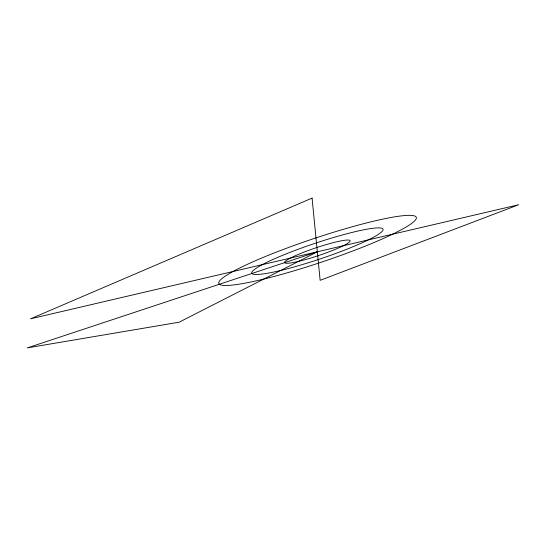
<?xml version="1.0" encoding="UTF-8"?>
<svg xmlns="http://www.w3.org/2000/svg" width="546" height="546" viewBox="0 0 546 546"><rect width="100%" height="100%" fill="white"/><g stroke="black" fill="none" stroke-linecap="round" stroke-linejoin="round"><path stroke-width="0.82" d="M317.342 251.795L179.102 322.208L27.3 347.884L317.342 251.795M312.08 198.116L30.48 318.837L518.7 204.736L320.14 280.344L312.08 198.116M301.358 260.681A34.548 4.088 -18.5 0 0 350.15 240.779A34.548 4.088 -18.5 0 0 300.593 253.474A34.548 4.088 -18.5 0 0 301.358 260.681M283.422 269.785A69.212 8.204 -18.5 0 0 383.108 229.702A69.212 8.204 -18.5 0 0 285.783 254.033A69.212 8.204 -18.5 0 0 283.422 269.785M269.574 277.614A104.129 12.381 -18.5 0 0 416.366 217.601A104.129 12.381 -18.5 0 0 266.741 255.951A104.129 12.381 -18.5 0 0 269.574 277.614"/></g></svg>
